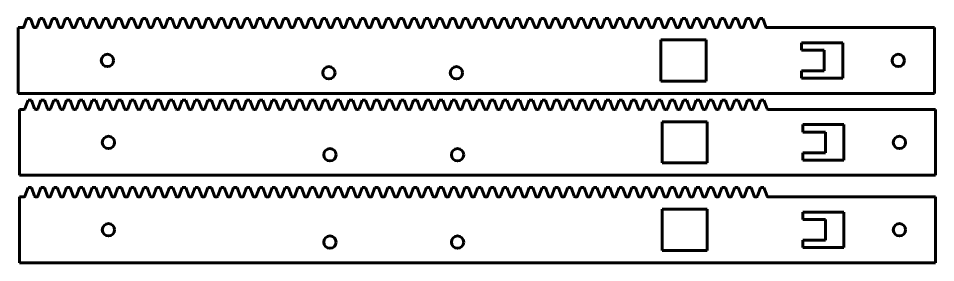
# Model space of a CAD drawing. Header units: millimetres. Extents: x 139 to 362, y 369 to 492.
# Drawn here: x 139 to 362, y 432.8 to 492.2 of the extents above; entities that cross this region are included whole.
import ezdxf

# ---------------------------------------------------------------- set-up
doc = ezdxf.new("R2010")
doc.units = ezdxf.units.MM
doc.layers.add('Default', color=7, linetype='Continuous')
doc.layers.add('RACK', color=7, linetype='Continuous')

# ---------------------------------------------------------------- blocks, each defined once
blk = doc.blocks.new('SE1')
at = {"layer": 'RACK', "color": 7, "linetype": 'Continuous', "lineweight": 60}
for p, q in [((141.4, 451.03), (140.65, 448.95)), ((142.25, 451.03), (141.4, 451.03)), ((143.01, 448.95), (142.25, 451.03)), ((144.53, 451.03), (143.77, 448.95)), ((145.37, 451.03), (144.53, 451.03)), ((146.13, 448.95), (145.37, 451.03)), ((147.65, 451.03), (146.89, 448.95)), ((148.49, 451.03), (147.65, 451.03)), ((149.25, 448.95), (148.49, 451.03)), ((150.77, 451.03), (150.01, 448.95)), ((151.62, 451.03), (150.77, 451.03)), ((152.37, 448.95), (151.62, 451.03)), ((153.9, 451.03), (153.14, 448.95)), ((154.74, 451.03), (153.9, 451.03)), ((155.5, 448.95), (154.74, 451.03)), ((157.02, 451.03), (156.26, 448.95)), ((157.86, 451.03), (157.02, 451.03)), ((158.62, 448.95), (157.86, 451.03)), ((160.14, 451.03), (159.38, 448.95)), ((160.98, 451.03), (160.14, 451.03)), ((161.74, 448.95), (160.98, 451.03)), ((163.26, 451.03), (162.51, 448.95)), ((164.11, 451.03), (163.26, 451.03)), ((164.87, 448.95), (164.11, 451.03)), ((166.39, 451.03), (165.63, 448.95)), ((167.23, 451.03), (166.39, 451.03)), ((167.99, 448.95), (167.23, 451.03)), ((169.51, 451.03), (168.75, 448.95)), ((170.35, 451.03), (169.51, 451.03)), ((171.11, 448.95), (170.35, 451.03)), ((172.63, 451.03), (171.87, 448.95)), ((173.48, 451.03), (172.63, 451.03)), ((174.23, 448.95), (173.48, 451.03)), ((175.76, 451.03), (175, 448.95)), ((176.6, 451.03), (175.76, 451.03)), ((177.36, 448.95), (176.6, 451.03)), ((178.88, 451.03), (178.12, 448.95)), ((179.72, 451.03), (178.88, 451.03)), ((180.48, 448.95), (179.72, 451.03)), ((182, 451.03), (181.24, 448.95)), ((182.84, 451.03), (182, 451.03)), ((183.6, 448.95), (182.84, 451.03)), ((185.12, 451.03), (184.36, 448.95)), ((185.97, 451.03), (185.12, 451.03)), ((186.73, 448.95), (185.97, 451.03)), ((188.25, 451.03), (187.49, 448.95)), ((189.09, 451.03), (188.25, 451.03)), ((189.85, 448.95), (189.09, 451.03)), ((191.37, 451.03), (190.61, 448.95)), ((192.21, 451.03), (191.37, 451.03)), ((192.97, 448.95), (192.21, 451.03)), ((194.49, 451.03), (193.73, 448.95)), ((195.34, 451.03), (194.49, 451.03)), ((196.09, 448.95), (195.34, 451.03)), ((197.62, 451.03), (196.86, 448.95)), ((198.46, 451.03), (197.62, 451.03)), ((199.22, 448.95), (198.46, 451.03)), ((200.74, 451.03), (199.98, 448.95)), ((201.58, 451.03), (200.74, 451.03)), ((202.34, 448.95), (201.58, 451.03)), ((203.86, 451.03), (203.1, 448.95)), ((204.7, 451.03), (203.86, 451.03)), ((205.46, 448.95), (204.7, 451.03)), ((206.98, 451.03), (206.22, 448.95)), ((207.83, 451.03), (206.98, 451.03)), ((208.59, 448.95), (207.83, 451.03)), ((210.11, 451.03), (209.35, 448.95)), ((210.95, 451.03), (210.11, 451.03)), ((211.71, 448.95), (210.95, 451.03)), ((213.23, 451.03), (212.47, 448.95)), ((214.07, 451.03), (213.23, 451.03)), ((214.83, 448.95), (214.07, 451.03)), ((216.35, 451.03), (215.59, 448.95)), ((217.19, 451.03), (216.35, 451.03)), ((217.95, 448.95), (217.19, 451.03)), ((219.47, 451.03), (218.72, 448.95)), ((220.32, 451.03), (219.47, 451.03)), ((221.08, 448.95), (220.32, 451.03)), ((222.6, 451.03), (221.84, 448.95)), ((223.44, 451.03), (222.6, 451.03)), ((224.2, 448.95), (223.44, 451.03)), ((225.72, 451.03), (224.96, 448.95)), ((226.56, 451.03), (225.72, 451.03)), ((227.32, 448.95), (226.56, 451.03)), ((228.84, 451.03), (228.08, 448.95)), ((229.69, 451.03), (228.84, 451.03)), ((230.45, 448.95), (229.69, 451.03)), ((231.97, 451.03), (231.21, 448.95)), ((232.81, 451.03), (231.97, 451.03)), ((233.57, 448.95), (232.81, 451.03)), ((235.09, 451.03), (234.33, 448.95)), ((235.93, 451.03), (235.09, 451.03)), ((236.69, 448.95), (235.93, 451.03)), ((238.21, 451.03), (237.45, 448.95)), ((239.05, 451.03), (238.21, 451.03)), ((239.81, 448.95), (239.05, 451.03)), ((241.33, 451.03), (240.58, 448.95)), ((242.18, 451.03), (241.33, 451.03)), ((242.94, 448.95), (242.18, 451.03)), ((244.46, 451.03), (243.7, 448.95)), ((245.3, 451.03), (244.46, 451.03)), ((246.06, 448.95), (245.3, 451.03)), ((247.58, 451.03), (246.82, 448.95)), ((248.42, 451.03), (247.58, 451.03)), ((249.18, 448.95), (248.42, 451.03)), ((250.7, 451.03), (249.94, 448.95)), ((251.55, 451.03), (250.7, 451.03)), ((252.3, 448.95), (251.55, 451.03)), ((253.83, 451.03), (253.07, 448.95)), ((254.67, 451.03), (253.83, 451.03)), ((255.43, 448.95), (254.67, 451.03)), ((256.95, 451.03), (256.19, 448.95)), ((257.79, 451.03), (256.95, 451.03)), ((258.55, 448.95), (257.79, 451.03)), ((260.07, 451.03), (259.31, 448.95)), ((260.91, 451.03), (260.07, 451.03)), ((261.67, 448.95), (260.91, 451.03)), ((263.19, 451.03), (262.43, 448.95)), ((264.04, 451.03), (263.19, 451.03)), ((264.8, 448.95), (264.04, 451.03)), ((266.32, 451.03), (265.56, 448.95)), ((267.16, 451.03), (266.32, 451.03)), ((267.92, 448.95), (267.16, 451.03)), ((269.44, 451.03), (268.68, 448.95)), ((270.28, 451.03), (269.44, 451.03)), ((271.04, 448.95), (270.28, 451.03)), ((272.56, 451.03), (271.8, 448.95)), ((273.41, 451.03), (272.56, 451.03)), ((274.16, 448.95), (273.41, 451.03)), ((275.69, 451.03), (274.93, 448.95)), ((276.53, 451.03), (275.69, 451.03)), ((277.29, 448.95), (276.53, 451.03)), ((278.81, 451.03), (278.05, 448.95)), ((279.65, 451.03), (278.81, 451.03)), ((280.41, 448.95), (279.65, 451.03)), ((281.93, 451.03), (281.17, 448.95)), ((282.77, 451.03), (281.93, 451.03)), ((283.53, 448.95), (282.77, 451.03)), ((285.05, 451.03), (284.29, 448.95)), ((285.9, 451.03), (285.05, 451.03)), ((286.66, 448.95), (285.9, 451.03)), ((288.18, 451.03), (287.42, 448.95)), ((289.02, 451.03), (288.18, 451.03)), ((289.78, 448.95), (289.02, 451.03)), ((291.3, 451.03), (290.54, 448.95)), ((292.14, 451.03), (291.3, 451.03)), ((292.9, 448.95), (292.14, 451.03)), ((294.42, 451.03), (293.66, 448.95)), ((295.26, 451.03), (294.42, 451.03)), ((296.02, 448.95), (295.26, 451.03)), ((297.54, 451.03), (296.79, 448.95)), ((298.39, 451.03), (297.54, 451.03)), ((299.15, 448.95), (298.39, 451.03)), ((300.67, 451.03), (299.91, 448.95)), ((301.51, 451.03), (300.67, 451.03)), ((302.27, 448.95), (301.51, 451.03)), ((303.79, 451.03), (303.03, 448.95)), ((304.63, 451.03), (303.79, 451.03)), ((305.39, 448.95), (304.63, 451.03)), ((306.91, 451.03), (306.15, 448.95)), ((307.76, 451.03), (306.91, 451.03)), ((308.52, 448.95), (307.76, 451.03)), ((310.04, 451.03), (309.28, 448.95)), ((310.88, 451.03), (310.04, 451.03)), ((311.64, 448.95), (310.88, 451.03)), ((313.16, 451.03), (312.4, 448.95)), ((314, 451.03), (313.16, 451.03)), ((314.76, 448.95), (314, 451.03)), ((316.28, 451.03), (315.52, 448.95)), ((317.12, 451.03), (316.28, 451.03)), ((317.88, 448.95), (317.12, 451.03)), ((319.4, 451.03), (318.65, 448.95)), ((320.25, 451.03), (319.4, 451.03)), ((321.01, 448.95), (320.25, 451.03)), ((140.41, 448.78), (139.31, 448.78)), ((139.31, 448.78), (139.31, 432.78)), ((143.53, 448.78), (143.24, 448.78)), ((146.66, 448.78), (146.36, 448.78)), ((149.78, 448.78), (149.49, 448.78)), ((152.9, 448.78), (152.61, 448.78)), ((156.02, 448.78), (155.73, 448.78)), ((159.15, 448.78), (158.86, 448.78)), ((162.27, 448.78), (161.98, 448.78)), ((165.39, 448.78), (165.1, 448.78)), ((168.52, 448.78), (168.22, 448.78)), ((171.64, 448.78), (171.35, 448.78)), ((174.76, 448.78), (174.47, 448.78)), ((177.88, 448.78), (177.59, 448.78)), ((181.01, 448.78), (180.72, 448.78)), ((184.13, 448.78), (183.84, 448.78)), ((187.25, 448.78), (186.96, 448.78)), ((190.38, 448.78), (190.08, 448.78)), ((193.5, 448.78), (193.21, 448.78)), ((196.62, 448.78), (196.33, 448.78)), ((199.74, 448.78), (199.45, 448.78)), ((202.87, 448.78), (202.57, 448.78)), ((205.99, 448.78), (205.7, 448.78)), ((209.11, 448.78), (208.82, 448.78)), ((212.24, 448.78), (211.94, 448.78)), ((215.36, 448.78), (215.07, 448.78)), ((218.48, 448.78), (218.19, 448.78)), ((221.6, 448.78), (221.31, 448.78)), ((224.73, 448.78), (224.43, 448.78)), ((227.85, 448.78), (227.56, 448.78)), ((230.97, 448.78), (230.68, 448.78)), ((234.09, 448.78), (233.8, 448.78)), ((237.22, 448.78), (236.93, 448.78)), ((240.34, 448.78), (240.05, 448.78)), ((243.46, 448.78), (243.17, 448.78)), ((246.59, 448.78), (246.29, 448.78)), ((249.71, 448.78), (249.42, 448.78)), ((252.83, 448.78), (252.54, 448.78)), ((255.95, 448.78), (255.66, 448.78)), ((259.08, 448.78), (258.79, 448.78)), ((262.2, 448.78), (261.91, 448.78)), ((265.32, 448.78), (265.03, 448.78)), ((268.45, 448.78), (268.15, 448.78)), ((271.57, 448.78), (271.28, 448.78)), ((274.69, 448.78), (274.4, 448.78)), ((277.81, 448.78), (277.52, 448.78)), ((280.94, 448.78), (280.64, 448.78)), ((284.06, 448.78), (283.77, 448.78)), ((287.18, 448.78), (286.89, 448.78)), ((290.31, 448.78), (290.01, 448.78)), ((293.43, 448.78), (293.14, 448.78)), ((296.55, 448.78), (296.26, 448.78)), ((299.67, 448.78), (299.38, 448.78)), ((302.8, 448.78), (302.5, 448.78)), ((305.92, 448.78), (305.63, 448.78)), ((309.04, 448.78), (308.75, 448.78)), ((312.16, 448.78), (311.87, 448.78)), ((315.29, 448.78), (315, 448.78)), ((318.41, 448.78), (318.12, 448.78)), ((361.98, 448.78), (321.24, 448.78)), ((361.98, 432.78), (361.98, 448.78)), ((306.48, 445.78), (295.48, 445.78)), ((295.48, 445.78), (295.48, 435.78)), ((306.48, 435.78), (306.48, 445.78)), ((329.68, 443.28), (329.68, 445.1)), ((329.68, 445.1), (339.68, 445.1)), ((339.68, 445.1), (339.68, 436.46)), ((335.18, 443.28), (329.68, 443.28)), ((335.18, 438.28), (335.18, 443.28)), ((329.68, 436.46), (329.68, 438.28)), ((329.68, 438.28), (335.18, 438.28)), ((295.48, 435.78), (306.48, 435.78)), ((339.68, 436.46), (329.68, 436.46)), ((139.31, 432.78), (361.98, 432.78))]:
    blk.add_line(p, q, dxfattribs=at)
for centre in [(160.94, 440.78), (353.16, 440.78), (214.78, 437.78), (245.78, 437.78)]:
    blk.add_circle(centre, 1.5, dxfattribs=at)
for centre, start, end in [((140.41, 449.03), 270, 340), ((143.24, 449.03), 200, 270), ((143.53, 449.03), 270, 340), ((146.36, 449.03), 200, 270), ((146.66, 449.03), 270, 340), ((149.49, 449.03), 200, 270), ((149.78, 449.03), 270, 340), ((152.61, 449.03), 200, 270), ((152.9, 449.03), 270, 340), ((155.73, 449.03), 200, 270), ((156.02, 449.03), 270, 340), ((158.86, 449.03), 200, 270), ((159.15, 449.03), 270, 340), ((161.98, 449.03), 200, 270), ((162.27, 449.03), 270, 340), ((165.1, 449.03), 200, 270), ((165.39, 449.03), 270, 340), ((168.22, 449.03), 200, 270), ((168.52, 449.03), 270, 340), ((171.35, 449.03), 200, 270), ((171.64, 449.03), 270, 340), ((174.47, 449.03), 200, 270), ((174.76, 449.03), 270, 340), ((177.59, 449.03), 200, 270), ((177.88, 449.03), 270, 340), ((180.72, 449.03), 200, 270), ((181.01, 449.03), 270, 340), ((183.84, 449.03), 200, 270), ((184.13, 449.03), 270, 340), ((186.96, 449.03), 200, 270), ((187.25, 449.03), 270, 340), ((190.08, 449.03), 200, 270), ((190.38, 449.03), 270, 340), ((193.21, 449.03), 200, 270), ((193.5, 449.03), 270, 340), ((196.33, 449.03), 200, 270), ((196.62, 449.03), 270, 340), ((199.45, 449.03), 200, 270), ((199.74, 449.03), 270, 340), ((202.57, 449.03), 200, 270), ((202.87, 449.03), 270, 340), ((205.7, 449.03), 200, 270), ((205.99, 449.03), 270, 340), ((208.82, 449.03), 200, 270), ((209.11, 449.03), 270, 340), ((211.94, 449.03), 200, 270), ((212.24, 449.03), 270, 340), ((215.07, 449.03), 200, 270), ((215.36, 449.03), 270, 340), ((218.19, 449.03), 200, 270), ((218.48, 449.03), 270, 340), ((221.31, 449.03), 200, 270), ((221.6, 449.03), 270, 340), ((224.43, 449.03), 200, 270), ((224.73, 449.03), 270, 340), ((227.56, 449.03), 200, 270), ((227.85, 449.03), 270, 340), ((230.68, 449.03), 200, 270), ((230.97, 449.03), 270, 340), ((233.8, 449.03), 200, 270), ((234.09, 449.03), 270, 340), ((236.93, 449.03), 200, 270), ((237.22, 449.03), 270, 340), ((240.05, 449.03), 200, 270), ((240.34, 449.03), 270, 340), ((243.17, 449.03), 200, 270), ((243.46, 449.03), 270, 340), ((246.29, 449.03), 200, 270), ((246.59, 449.03), 270, 340), ((249.42, 449.03), 200, 270), ((249.71, 449.03), 270, 340), ((252.54, 449.03), 200, 270), ((252.83, 449.03), 270, 340), ((255.66, 449.03), 200, 270), ((255.95, 449.03), 270, 340), ((258.79, 449.03), 200, 270), ((259.08, 449.03), 270, 340), ((261.91, 449.03), 200, 270), ((262.2, 449.03), 270, 340), ((265.03, 449.03), 200, 270), ((265.32, 449.03), 270, 340), ((268.15, 449.03), 200, 270), ((268.45, 449.03), 270, 340), ((271.28, 449.03), 200, 270), ((271.57, 449.03), 270, 340), ((274.4, 449.03), 200, 270), ((274.69, 449.03), 270, 340), ((277.52, 449.03), 200, 270), ((277.81, 449.03), 270, 340), ((280.64, 449.03), 200, 270), ((280.94, 449.03), 270, 340), ((283.77, 449.03), 200, 270), ((284.06, 449.03), 270, 340), ((286.89, 449.03), 200, 270), ((287.18, 449.03), 270, 340), ((290.01, 449.03), 200, 270), ((290.31, 449.03), 270, 340), ((293.14, 449.03), 200, 270), ((293.43, 449.03), 270, 340), ((296.26, 449.03), 200, 270), ((296.55, 449.03), 270, 340), ((299.38, 449.03), 200, 270), ((299.67, 449.03), 270, 340), ((302.5, 449.03), 200, 270), ((302.8, 449.03), 270, 340), ((305.63, 449.03), 200, 270), ((305.92, 449.03), 270, 340), ((308.75, 449.03), 200, 270), ((309.04, 449.03), 270, 340), ((311.87, 449.03), 200, 270), ((312.16, 449.03), 270, 340), ((315, 449.03), 200, 270), ((315.29, 449.03), 270, 340), ((318.12, 449.03), 200, 270), ((318.41, 449.03), 270, 340), ((321.24, 449.03), 200, 270)]:
    blk.add_arc(centre, 0.25, start, end, dxfattribs=at)
blk = doc.blocks.new('SE3')
at = {"layer": 'RACK', "color": 7, "linetype": 'Continuous', "lineweight": 60}
for p, q in [((141.4, 472.28), (140.65, 470.2)), ((142.25, 472.28), (141.4, 472.28)), ((143.01, 470.2), (142.25, 472.28)), ((144.53, 472.28), (143.77, 470.2)), ((145.37, 472.28), (144.53, 472.28)), ((146.13, 470.2), (145.37, 472.28)), ((147.65, 472.28), (146.89, 470.2)), ((148.49, 472.28), (147.65, 472.28)), ((149.25, 470.2), (148.49, 472.28)), ((150.77, 472.28), (150.01, 470.2)), ((151.62, 472.28), (150.77, 472.28)), ((152.37, 470.2), (151.62, 472.28)), ((153.9, 472.28), (153.14, 470.2)), ((154.74, 472.28), (153.9, 472.28)), ((155.5, 470.2), (154.74, 472.28)), ((157.02, 472.28), (156.26, 470.2)), ((157.86, 472.28), (157.02, 472.28)), ((158.62, 470.2), (157.86, 472.28)), ((160.14, 472.28), (159.38, 470.2)), ((160.98, 472.28), (160.14, 472.28)), ((161.74, 470.2), (160.98, 472.28)), ((163.26, 472.28), (162.51, 470.2)), ((164.11, 472.28), (163.26, 472.28)), ((164.87, 470.2), (164.11, 472.28)), ((166.39, 472.28), (165.63, 470.2)), ((167.23, 472.28), (166.39, 472.28)), ((167.99, 470.2), (167.23, 472.28)), ((169.51, 472.28), (168.75, 470.2)), ((170.35, 472.28), (169.51, 472.28)), ((171.11, 470.2), (170.35, 472.28)), ((172.63, 472.28), (171.87, 470.2)), ((173.48, 472.28), (172.63, 472.28)), ((174.23, 470.2), (173.48, 472.28)), ((175.76, 472.28), (175, 470.2)), ((176.6, 472.28), (175.76, 472.28)), ((177.36, 470.2), (176.6, 472.28)), ((178.88, 472.28), (178.12, 470.2)), ((179.72, 472.28), (178.88, 472.28)), ((180.48, 470.2), (179.72, 472.28)), ((182, 472.28), (181.24, 470.2)), ((182.84, 472.28), (182, 472.28)), ((183.6, 470.2), (182.84, 472.28)), ((185.12, 472.28), (184.36, 470.2)), ((185.97, 472.28), (185.12, 472.28)), ((186.73, 470.2), (185.97, 472.28)), ((188.25, 472.28), (187.49, 470.2)), ((189.09, 472.28), (188.25, 472.28)), ((189.85, 470.2), (189.09, 472.28)), ((191.37, 472.28), (190.61, 470.2)), ((192.21, 472.28), (191.37, 472.28)), ((192.97, 470.2), (192.21, 472.28)), ((194.49, 472.28), (193.73, 470.2)), ((195.34, 472.28), (194.49, 472.28)), ((196.09, 470.2), (195.34, 472.28)), ((197.62, 472.28), (196.86, 470.2)), ((198.46, 472.28), (197.62, 472.28)), ((199.22, 470.2), (198.46, 472.28)), ((200.74, 472.28), (199.98, 470.2)), ((201.58, 472.28), (200.74, 472.28)), ((202.34, 470.2), (201.58, 472.28)), ((203.86, 472.28), (203.1, 470.2)), ((204.7, 472.28), (203.86, 472.28)), ((205.46, 470.2), (204.7, 472.28)), ((206.98, 472.28), (206.22, 470.2)), ((207.83, 472.28), (206.98, 472.28)), ((208.59, 470.2), (207.83, 472.28)), ((210.11, 472.28), (209.35, 470.2)), ((210.95, 472.28), (210.11, 472.28)), ((211.71, 470.2), (210.95, 472.28)), ((213.23, 472.28), (212.47, 470.2)), ((214.07, 472.28), (213.23, 472.28)), ((214.83, 470.2), (214.07, 472.28)), ((216.35, 472.28), (215.59, 470.2)), ((217.19, 472.28), (216.35, 472.28)), ((217.95, 470.2), (217.19, 472.28)), ((219.47, 472.28), (218.72, 470.2)), ((220.32, 472.28), (219.47, 472.28)), ((221.08, 470.2), (220.32, 472.28)), ((222.6, 472.28), (221.84, 470.2)), ((223.44, 472.28), (222.6, 472.28)), ((224.2, 470.2), (223.44, 472.28)), ((225.72, 472.28), (224.96, 470.2)), ((226.56, 472.28), (225.72, 472.28)), ((227.32, 470.2), (226.56, 472.28)), ((228.84, 472.28), (228.08, 470.2)), ((229.69, 472.28), (228.84, 472.28)), ((230.45, 470.2), (229.69, 472.28)), ((231.97, 472.28), (231.21, 470.2)), ((232.81, 472.28), (231.97, 472.28)), ((233.57, 470.2), (232.81, 472.28)), ((235.09, 472.28), (234.33, 470.2)), ((235.93, 472.28), (235.09, 472.28)), ((236.69, 470.2), (235.93, 472.28)), ((238.21, 472.28), (237.45, 470.2)), ((239.05, 472.28), (238.21, 472.28)), ((239.81, 470.2), (239.05, 472.28)), ((241.33, 472.28), (240.58, 470.2)), ((242.18, 472.28), (241.33, 472.28)), ((242.94, 470.2), (242.18, 472.28)), ((244.46, 472.28), (243.7, 470.2)), ((245.3, 472.28), (244.46, 472.28)), ((246.06, 470.2), (245.3, 472.28)), ((247.58, 472.28), (246.82, 470.2)), ((248.42, 472.28), (247.58, 472.28)), ((249.18, 470.2), (248.42, 472.28)), ((250.7, 472.28), (249.94, 470.2)), ((251.55, 472.28), (250.7, 472.28)), ((252.3, 470.2), (251.55, 472.28)), ((253.83, 472.28), (253.07, 470.2)), ((254.67, 472.28), (253.83, 472.28)), ((255.43, 470.2), (254.67, 472.28)), ((256.95, 472.28), (256.19, 470.2)), ((257.79, 472.28), (256.95, 472.28)), ((258.55, 470.2), (257.79, 472.28)), ((260.07, 472.28), (259.31, 470.2)), ((260.91, 472.28), (260.07, 472.28)), ((261.67, 470.2), (260.91, 472.28)), ((263.19, 472.28), (262.43, 470.2)), ((264.04, 472.28), (263.19, 472.28)), ((264.8, 470.2), (264.04, 472.28)), ((266.32, 472.28), (265.56, 470.2)), ((267.16, 472.28), (266.32, 472.28)), ((267.92, 470.2), (267.16, 472.28)), ((269.44, 472.28), (268.68, 470.2)), ((270.28, 472.28), (269.44, 472.28)), ((271.04, 470.2), (270.28, 472.28)), ((272.56, 472.28), (271.8, 470.2)), ((273.41, 472.28), (272.56, 472.28)), ((274.16, 470.2), (273.41, 472.28)), ((275.69, 472.28), (274.93, 470.2)), ((276.53, 472.28), (275.69, 472.28)), ((277.29, 470.2), (276.53, 472.28)), ((278.81, 472.28), (278.05, 470.2)), ((279.65, 472.28), (278.81, 472.28)), ((280.41, 470.2), (279.65, 472.28)), ((281.93, 472.28), (281.17, 470.2)), ((282.77, 472.28), (281.93, 472.28)), ((283.53, 470.2), (282.77, 472.28)), ((285.05, 472.28), (284.29, 470.2)), ((285.9, 472.28), (285.05, 472.28)), ((286.66, 470.2), (285.9, 472.28)), ((288.18, 472.28), (287.42, 470.2)), ((289.02, 472.28), (288.18, 472.28)), ((289.78, 470.2), (289.02, 472.28)), ((291.3, 472.28), (290.54, 470.2)), ((292.14, 472.28), (291.3, 472.28)), ((292.9, 470.2), (292.14, 472.28)), ((294.42, 472.28), (293.66, 470.2)), ((295.26, 472.28), (294.42, 472.28)), ((296.02, 470.2), (295.26, 472.28)), ((297.54, 472.28), (296.79, 470.2)), ((298.39, 472.28), (297.54, 472.28)), ((299.15, 470.2), (298.39, 472.28)), ((300.67, 472.28), (299.91, 470.2)), ((301.51, 472.28), (300.67, 472.28)), ((302.27, 470.2), (301.51, 472.28)), ((303.79, 472.28), (303.03, 470.2)), ((304.63, 472.28), (303.79, 472.28)), ((305.39, 470.2), (304.63, 472.28)), ((306.91, 472.28), (306.15, 470.2)), ((307.76, 472.28), (306.91, 472.28)), ((308.52, 470.2), (307.76, 472.28)), ((310.04, 472.28), (309.28, 470.2)), ((310.88, 472.28), (310.04, 472.28)), ((311.64, 470.2), (310.88, 472.28)), ((313.16, 472.28), (312.4, 470.2)), ((314, 472.28), (313.16, 472.28)), ((314.76, 470.2), (314, 472.28)), ((316.28, 472.28), (315.52, 470.2)), ((317.12, 472.28), (316.28, 472.28)), ((317.88, 470.2), (317.12, 472.28)), ((319.4, 472.28), (318.65, 470.2)), ((320.25, 472.28), (319.4, 472.28)), ((321.01, 470.2), (320.25, 472.28)), ((140.41, 470.03), (139.31, 470.03)), ((139.31, 470.03), (139.31, 454.03)), ((143.53, 470.03), (143.24, 470.03)), ((146.66, 470.03), (146.36, 470.03)), ((149.78, 470.03), (149.49, 470.03)), ((152.9, 470.03), (152.61, 470.03)), ((156.02, 470.03), (155.73, 470.03)), ((159.15, 470.03), (158.86, 470.03)), ((162.27, 470.03), (161.98, 470.03)), ((165.39, 470.03), (165.1, 470.03)), ((168.52, 470.03), (168.22, 470.03)), ((171.64, 470.03), (171.35, 470.03)), ((174.76, 470.03), (174.47, 470.03)), ((177.88, 470.03), (177.59, 470.03)), ((181.01, 470.03), (180.72, 470.03)), ((184.13, 470.03), (183.84, 470.03)), ((187.25, 470.03), (186.96, 470.03)), ((190.38, 470.03), (190.08, 470.03)), ((193.5, 470.03), (193.21, 470.03)), ((196.62, 470.03), (196.33, 470.03)), ((199.74, 470.03), (199.45, 470.03)), ((202.87, 470.03), (202.57, 470.03)), ((205.99, 470.03), (205.7, 470.03)), ((209.11, 470.03), (208.82, 470.03)), ((212.24, 470.03), (211.94, 470.03)), ((215.36, 470.03), (215.07, 470.03)), ((218.48, 470.03), (218.19, 470.03)), ((221.6, 470.03), (221.31, 470.03)), ((224.73, 470.03), (224.43, 470.03)), ((227.85, 470.03), (227.56, 470.03)), ((230.97, 470.03), (230.68, 470.03)), ((234.09, 470.03), (233.8, 470.03)), ((237.22, 470.03), (236.93, 470.03)), ((240.34, 470.03), (240.05, 470.03)), ((243.46, 470.03), (243.17, 470.03)), ((246.59, 470.03), (246.29, 470.03)), ((249.71, 470.03), (249.42, 470.03)), ((252.83, 470.03), (252.54, 470.03)), ((255.95, 470.03), (255.66, 470.03)), ((259.08, 470.03), (258.79, 470.03)), ((262.2, 470.03), (261.91, 470.03)), ((265.32, 470.03), (265.03, 470.03)), ((268.45, 470.03), (268.15, 470.03)), ((271.57, 470.03), (271.28, 470.03)), ((274.69, 470.03), (274.4, 470.03)), ((277.81, 470.03), (277.52, 470.03)), ((280.94, 470.03), (280.64, 470.03)), ((284.06, 470.03), (283.77, 470.03)), ((287.18, 470.03), (286.89, 470.03)), ((290.31, 470.03), (290.01, 470.03)), ((293.43, 470.03), (293.14, 470.03)), ((296.55, 470.03), (296.26, 470.03)), ((299.67, 470.03), (299.38, 470.03)), ((302.8, 470.03), (302.5, 470.03)), ((305.92, 470.03), (305.63, 470.03)), ((309.04, 470.03), (308.75, 470.03)), ((312.16, 470.03), (311.87, 470.03)), ((315.29, 470.03), (315, 470.03)), ((318.41, 470.03), (318.12, 470.03)), ((361.98, 470.03), (321.24, 470.03)), ((361.98, 454.03), (361.98, 470.03)), ((306.48, 467.03), (295.48, 467.03)), ((295.48, 467.03), (295.48, 457.03)), ((306.48, 457.03), (306.48, 467.03)), ((329.68, 464.53), (329.68, 466.35)), ((329.68, 466.35), (339.68, 466.35)), ((339.68, 466.35), (339.68, 457.71)), ((335.18, 464.53), (329.68, 464.53)), ((335.18, 459.53), (335.18, 464.53)), ((329.68, 457.71), (329.68, 459.53)), ((329.68, 459.53), (335.18, 459.53)), ((295.48, 457.03), (306.48, 457.03)), ((339.68, 457.71), (329.68, 457.71)), ((139.31, 454.03), (361.98, 454.03))]:
    blk.add_line(p, q, dxfattribs=at)
for centre in [(160.94, 462.03), (353.16, 462.03), (214.78, 459.03), (245.78, 459.03)]:
    blk.add_circle(centre, 1.5, dxfattribs=at)
for centre, start, end in [((140.41, 470.28), 270, 340), ((143.24, 470.28), 200, 270), ((143.53, 470.28), 270, 340), ((146.36, 470.28), 200, 270), ((146.66, 470.28), 270, 340), ((149.49, 470.28), 200, 270), ((149.78, 470.28), 270, 340), ((152.61, 470.28), 200, 270), ((152.9, 470.28), 270, 340), ((155.73, 470.28), 200, 270), ((156.02, 470.28), 270, 340), ((158.86, 470.28), 200, 270), ((159.15, 470.28), 270, 340), ((161.98, 470.28), 200, 270), ((162.27, 470.28), 270, 340), ((165.1, 470.28), 200, 270), ((165.39, 470.28), 270, 340), ((168.22, 470.28), 200, 270), ((168.52, 470.28), 270, 340), ((171.35, 470.28), 200, 270), ((171.64, 470.28), 270, 340), ((174.47, 470.28), 200, 270), ((174.76, 470.28), 270, 340), ((177.59, 470.28), 200, 270), ((177.88, 470.28), 270, 340), ((180.72, 470.28), 200, 270), ((181.01, 470.28), 270, 340), ((183.84, 470.28), 200, 270), ((184.13, 470.28), 270, 340), ((186.96, 470.28), 200, 270), ((187.25, 470.28), 270, 340), ((190.08, 470.28), 200, 270), ((190.38, 470.28), 270, 340), ((193.21, 470.28), 200, 270), ((193.5, 470.28), 270, 340), ((196.33, 470.28), 200, 270), ((196.62, 470.28), 270, 340), ((199.45, 470.28), 200, 270), ((199.74, 470.28), 270, 340), ((202.57, 470.28), 200, 270), ((202.87, 470.28), 270, 340), ((205.7, 470.28), 200, 270), ((205.99, 470.28), 270, 340), ((208.82, 470.28), 200, 270), ((209.11, 470.28), 270, 340), ((211.94, 470.28), 200, 270), ((212.24, 470.28), 270, 340), ((215.07, 470.28), 200, 270), ((215.36, 470.28), 270, 340), ((218.19, 470.28), 200, 270), ((218.48, 470.28), 270, 340), ((221.31, 470.28), 200, 270), ((221.6, 470.28), 270, 340), ((224.43, 470.28), 200, 270), ((224.73, 470.28), 270, 340), ((227.56, 470.28), 200, 270), ((227.85, 470.28), 270, 340), ((230.68, 470.28), 200, 270), ((230.97, 470.28), 270, 340), ((233.8, 470.28), 200, 270), ((234.09, 470.28), 270, 340), ((236.93, 470.28), 200, 270), ((237.22, 470.28), 270, 340), ((240.05, 470.28), 200, 270), ((240.34, 470.28), 270, 340), ((243.17, 470.28), 200, 270), ((243.46, 470.28), 270, 340), ((246.29, 470.28), 200, 270), ((246.59, 470.28), 270, 340), ((249.42, 470.28), 200, 270), ((249.71, 470.28), 270, 340), ((252.54, 470.28), 200, 270), ((252.83, 470.28), 270, 340), ((255.66, 470.28), 200, 270), ((255.95, 470.28), 270, 340), ((258.79, 470.28), 200, 270), ((259.08, 470.28), 270, 340), ((261.91, 470.28), 200, 270), ((262.2, 470.28), 270, 340), ((265.03, 470.28), 200, 270), ((265.32, 470.28), 270, 340), ((268.15, 470.28), 200, 270), ((268.45, 470.28), 270, 340), ((271.28, 470.28), 200, 270), ((271.57, 470.28), 270, 340), ((274.4, 470.28), 200, 270), ((274.69, 470.28), 270, 340), ((277.52, 470.28), 200, 270), ((277.81, 470.28), 270, 340), ((280.64, 470.28), 200, 270), ((280.94, 470.28), 270, 340), ((283.77, 470.28), 200, 270), ((284.06, 470.28), 270, 340), ((286.89, 470.28), 200, 270), ((287.18, 470.28), 270, 340), ((290.01, 470.28), 200, 270), ((290.31, 470.28), 270, 340), ((293.14, 470.28), 200, 270), ((293.43, 470.28), 270, 340), ((296.26, 470.28), 200, 270), ((296.55, 470.28), 270, 340), ((299.38, 470.28), 200, 270), ((299.67, 470.28), 270, 340), ((302.5, 470.28), 200, 270), ((302.8, 470.28), 270, 340), ((305.63, 470.28), 200, 270), ((305.92, 470.28), 270, 340), ((308.75, 470.28), 200, 270), ((309.04, 470.28), 270, 340), ((311.87, 470.28), 200, 270), ((312.16, 470.28), 270, 340), ((315, 470.28), 200, 270), ((315.29, 470.28), 270, 340), ((318.12, 470.28), 200, 270), ((318.41, 470.28), 270, 340), ((321.24, 470.28), 200, 270)]:
    blk.add_arc(centre, 0.25, start, end, dxfattribs=at)
blk = doc.blocks.new('SE5')
at = {"layer": 'RACK', "color": 7, "linetype": 'Continuous', "lineweight": 60}
for p, q in [((141.14, 492.2), (140.38, 490.12)), ((141.98, 492.2), (141.14, 492.2)), ((142.74, 490.12), (141.98, 492.2)), ((144.26, 492.2), (143.5, 490.12)), ((145.1, 492.2), (144.26, 492.2)), ((145.86, 490.12), (145.1, 492.2)), ((147.38, 492.2), (146.62, 490.12)), ((148.23, 492.2), (147.38, 492.2)), ((148.99, 490.12), (148.23, 492.2)), ((150.51, 492.2), (149.75, 490.12)), ((151.35, 492.2), (150.51, 492.2)), ((152.11, 490.12), (151.35, 492.2)), ((153.63, 492.2), (152.87, 490.12)), ((154.47, 492.2), (153.63, 492.2)), ((155.23, 490.12), (154.47, 492.2)), ((156.75, 492.2), (155.99, 490.12)), ((157.59, 492.2), (156.75, 492.2)), ((158.35, 490.12), (157.59, 492.2)), ((159.87, 492.2), (159.12, 490.12)), ((160.72, 492.2), (159.87, 492.2)), ((161.48, 490.12), (160.72, 492.2)), ((163, 492.2), (162.24, 490.12)), ((163.84, 492.2), (163, 492.2)), ((164.6, 490.12), (163.84, 492.2)), ((166.12, 492.2), (165.36, 490.12)), ((166.96, 492.2), (166.12, 492.2)), ((167.72, 490.12), (166.96, 492.2)), ((169.24, 492.2), (168.48, 490.12)), ((170.09, 492.2), (169.24, 492.2)), ((170.85, 490.12), (170.09, 492.2)), ((172.37, 492.2), (171.61, 490.12)), ((173.21, 492.2), (172.37, 492.2)), ((173.97, 490.12), (173.21, 492.2)), ((175.49, 492.2), (174.73, 490.12)), ((176.33, 492.2), (175.49, 492.2)), ((177.09, 490.12), (176.33, 492.2)), ((178.61, 492.2), (177.85, 490.12)), ((179.45, 492.2), (178.61, 492.2)), ((180.21, 490.12), (179.45, 492.2)), ((181.73, 492.2), (180.98, 490.12)), ((182.58, 492.2), (181.73, 492.2)), ((183.34, 490.12), (182.58, 492.2)), ((184.86, 492.2), (184.1, 490.12)), ((185.7, 492.2), (184.86, 492.2)), ((186.46, 490.12), (185.7, 492.2)), ((187.98, 492.2), (187.22, 490.12)), ((188.82, 492.2), (187.98, 492.2)), ((189.58, 490.12), (188.82, 492.2)), ((191.1, 492.2), (190.34, 490.12)), ((191.95, 492.2), (191.1, 492.2)), ((192.7, 490.12), (191.95, 492.2)), ((194.23, 492.2), (193.47, 490.12)), ((195.07, 492.2), (194.23, 492.2)), ((195.83, 490.12), (195.07, 492.2)), ((197.35, 492.2), (196.59, 490.12)), ((198.19, 492.2), (197.35, 492.2)), ((198.95, 490.12), (198.19, 492.2)), ((200.47, 492.2), (199.71, 490.12)), ((201.31, 492.2), (200.47, 492.2)), ((202.07, 490.12), (201.31, 492.2)), ((203.59, 492.2), (202.84, 490.12)), ((204.44, 492.2), (203.59, 492.2)), ((205.2, 490.12), (204.44, 492.2)), ((206.72, 492.2), (205.96, 490.12)), ((207.56, 492.2), (206.72, 492.2)), ((208.32, 490.12), (207.56, 492.2)), ((209.84, 492.2), (209.08, 490.12)), ((210.68, 492.2), (209.84, 492.2)), ((211.44, 490.12), (210.68, 492.2)), ((212.96, 492.2), (212.2, 490.12)), ((213.81, 492.2), (212.96, 492.2)), ((214.56, 490.12), (213.81, 492.2)), ((216.09, 492.2), (215.33, 490.12)), ((216.93, 492.2), (216.09, 492.2)), ((217.69, 490.12), (216.93, 492.2)), ((219.21, 492.2), (218.45, 490.12)), ((220.05, 492.2), (219.21, 492.2)), ((220.81, 490.12), (220.05, 492.2)), ((222.33, 492.2), (221.57, 490.12)), ((223.17, 492.2), (222.33, 492.2)), ((223.93, 490.12), (223.17, 492.2)), ((225.45, 492.2), (224.69, 490.12)), ((226.3, 492.2), (225.45, 492.2)), ((227.06, 490.12), (226.3, 492.2)), ((228.58, 492.2), (227.82, 490.12)), ((229.42, 492.2), (228.58, 492.2)), ((230.18, 490.12), (229.42, 492.2)), ((231.7, 492.2), (230.94, 490.12)), ((232.54, 492.2), (231.7, 492.2)), ((233.3, 490.12), (232.54, 492.2)), ((234.82, 492.2), (234.06, 490.12)), ((235.67, 492.2), (234.82, 492.2)), ((236.42, 490.12), (235.67, 492.2)), ((237.95, 492.2), (237.19, 490.12)), ((238.79, 492.2), (237.95, 492.2)), ((239.55, 490.12), (238.79, 492.2)), ((241.07, 492.2), (240.31, 490.12)), ((241.91, 492.2), (241.07, 492.2)), ((242.67, 490.12), (241.91, 492.2)), ((244.19, 492.2), (243.43, 490.12)), ((245.03, 492.2), (244.19, 492.2)), ((245.79, 490.12), (245.03, 492.2)), ((247.31, 492.2), (246.55, 490.12)), ((248.16, 492.2), (247.31, 492.2)), ((248.92, 490.12), (248.16, 492.2)), ((250.44, 492.2), (249.68, 490.12)), ((251.28, 492.2), (250.44, 492.2)), ((252.04, 490.12), (251.28, 492.2)), ((253.56, 492.2), (252.8, 490.12)), ((254.4, 492.2), (253.56, 492.2)), ((255.16, 490.12), (254.4, 492.2)), ((256.68, 492.2), (255.92, 490.12)), ((257.52, 492.2), (256.68, 492.2)), ((258.28, 490.12), (257.52, 492.2)), ((259.8, 492.2), (259.05, 490.12)), ((260.65, 492.2), (259.8, 492.2)), ((261.41, 490.12), (260.65, 492.2)), ((262.93, 492.2), (262.17, 490.12)), ((263.77, 492.2), (262.93, 492.2)), ((264.53, 490.12), (263.77, 492.2)), ((266.05, 492.2), (265.29, 490.12)), ((266.89, 492.2), (266.05, 492.2)), ((267.65, 490.12), (266.89, 492.2)), ((269.17, 492.2), (268.41, 490.12)), ((270.02, 492.2), (269.17, 492.2)), ((270.78, 490.12), (270.02, 492.2)), ((272.3, 492.2), (271.54, 490.12)), ((273.14, 492.2), (272.3, 492.2)), ((273.9, 490.12), (273.14, 492.2)), ((275.42, 492.2), (274.66, 490.12)), ((276.26, 492.2), (275.42, 492.2)), ((277.02, 490.12), (276.26, 492.2)), ((278.54, 492.2), (277.78, 490.12)), ((279.38, 492.2), (278.54, 492.2)), ((280.14, 490.12), (279.38, 492.2)), ((281.66, 492.2), (280.91, 490.12)), ((282.51, 492.2), (281.66, 492.2)), ((283.27, 490.12), (282.51, 492.2)), ((284.79, 492.2), (284.03, 490.12)), ((285.63, 492.2), (284.79, 492.2)), ((286.39, 490.12), (285.63, 492.2)), ((287.91, 492.2), (287.15, 490.12)), ((288.75, 492.2), (287.91, 492.2)), ((289.51, 490.12), (288.75, 492.2)), ((291.03, 492.2), (290.27, 490.12)), ((291.88, 492.2), (291.03, 492.2)), ((292.63, 490.12), (291.88, 492.2)), ((294.16, 492.2), (293.4, 490.12)), ((295, 492.2), (294.16, 492.2)), ((295.76, 490.12), (295, 492.2)), ((297.28, 492.2), (296.52, 490.12)), ((298.12, 492.2), (297.28, 492.2)), ((298.88, 490.12), (298.12, 492.2)), ((300.4, 492.2), (299.64, 490.12)), ((301.24, 492.2), (300.4, 492.2)), ((302, 490.12), (301.24, 492.2)), ((303.52, 492.2), (302.76, 490.12)), ((304.37, 492.2), (303.52, 492.2)), ((305.13, 490.12), (304.37, 492.2)), ((306.65, 492.2), (305.89, 490.12)), ((307.49, 492.2), (306.65, 492.2)), ((308.25, 490.12), (307.49, 492.2)), ((309.77, 492.2), (309.01, 490.12)), ((310.61, 492.2), (309.77, 492.2)), ((311.37, 490.12), (310.61, 492.2)), ((312.89, 492.2), (312.13, 490.12)), ((313.74, 492.2), (312.89, 492.2)), ((314.49, 490.12), (313.74, 492.2)), ((316.02, 492.2), (315.26, 490.12)), ((316.86, 492.2), (316.02, 492.2)), ((317.62, 490.12), (316.86, 492.2)), ((319.14, 492.2), (318.38, 490.12)), ((319.98, 492.2), (319.14, 492.2)), ((320.74, 490.12), (319.98, 492.2)), ((140.14, 489.95), (139.04, 489.95)), ((139.04, 489.95), (139.04, 473.95)), ((143.27, 489.95), (142.97, 489.95)), ((146.39, 489.95), (146.1, 489.95)), ((149.51, 489.95), (149.22, 489.95)), ((152.64, 489.95), (152.34, 489.95)), ((155.76, 489.95), (155.47, 489.95)), ((158.88, 489.95), (158.59, 489.95)), ((162, 489.95), (161.71, 489.95)), ((165.13, 489.95), (164.83, 489.95)), ((168.25, 489.95), (167.96, 489.95)), ((171.37, 489.95), (171.08, 489.95)), ((174.49, 489.95), (174.2, 489.95)), ((177.62, 489.95), (177.33, 489.95)), ((180.74, 489.95), (180.45, 489.95)), ((183.86, 489.95), (183.57, 489.95)), ((186.99, 489.95), (186.69, 489.95)), ((190.11, 489.95), (189.82, 489.95)), ((193.23, 489.95), (192.94, 489.95)), ((196.35, 489.95), (196.06, 489.95)), ((199.48, 489.95), (199.19, 489.95)), ((202.6, 489.95), (202.31, 489.95)), ((205.72, 489.95), (205.43, 489.95)), ((208.85, 489.95), (208.55, 489.95)), ((211.97, 489.95), (211.68, 489.95)), ((215.09, 489.95), (214.8, 489.95)), ((218.21, 489.95), (217.92, 489.95)), ((221.34, 489.95), (221.05, 489.95)), ((224.46, 489.95), (224.17, 489.95)), ((227.58, 489.95), (227.29, 489.95)), ((230.71, 489.95), (230.41, 489.95)), ((233.83, 489.95), (233.54, 489.95)), ((236.95, 489.95), (236.66, 489.95)), ((240.07, 489.95), (239.78, 489.95)), ((243.2, 489.95), (242.9, 489.95)), ((246.32, 489.95), (246.03, 489.95)), ((249.44, 489.95), (249.15, 489.95)), ((252.57, 489.95), (252.27, 489.95)), ((255.69, 489.95), (255.4, 489.95)), ((258.81, 489.95), (258.52, 489.95)), ((261.93, 489.95), (261.64, 489.95)), ((265.06, 489.95), (264.76, 489.95)), ((268.18, 489.95), (267.89, 489.95)), ((271.3, 489.95), (271.01, 489.95)), ((274.42, 489.95), (274.13, 489.95)), ((277.55, 489.95), (277.26, 489.95)), ((280.67, 489.95), (280.38, 489.95)), ((283.79, 489.95), (283.5, 489.95)), ((286.92, 489.95), (286.62, 489.95)), ((290.04, 489.95), (289.75, 489.95)), ((293.16, 489.95), (292.87, 489.95)), ((296.28, 489.95), (295.99, 489.95)), ((299.41, 489.95), (299.12, 489.95)), ((302.53, 489.95), (302.24, 489.95)), ((305.65, 489.95), (305.36, 489.95)), ((308.78, 489.95), (308.48, 489.95)), ((311.9, 489.95), (311.61, 489.95)), ((315.02, 489.95), (314.73, 489.95)), ((318.14, 489.95), (317.85, 489.95)), ((361.71, 489.95), (320.97, 489.95)), ((361.71, 473.95), (361.71, 489.95)), ((306.21, 486.95), (295.21, 486.95)), ((295.21, 486.95), (295.21, 476.95)), ((306.21, 476.95), (306.21, 486.95)), ((329.41, 484.45), (329.41, 486.27)), ((329.41, 486.27), (339.41, 486.27)), ((339.41, 486.27), (339.41, 477.63)), ((334.91, 484.45), (329.41, 484.45)), ((334.91, 479.45), (334.91, 484.45)), ((329.41, 477.63), (329.41, 479.45)), ((329.41, 479.45), (334.91, 479.45)), ((339.41, 477.63), (329.41, 477.63)), ((295.21, 476.95), (306.21, 476.95)), ((139.04, 473.95), (361.71, 473.95))]:
    blk.add_line(p, q, dxfattribs=at)
for centre in [(160.68, 481.95), (352.9, 481.95), (214.51, 478.95), (245.51, 478.95)]:
    blk.add_circle(centre, 1.5, dxfattribs=at)
for centre, start, end in [((140.14, 490.2), 270, 340), ((142.97, 490.2), 200, 270), ((143.27, 490.2), 270, 340), ((146.1, 490.2), 200, 270), ((146.39, 490.2), 270, 340), ((149.22, 490.2), 200, 270), ((149.51, 490.2), 270, 340), ((152.34, 490.2), 200, 270), ((152.64, 490.2), 270, 340), ((155.47, 490.2), 200, 270), ((155.76, 490.2), 270, 340), ((158.59, 490.2), 200, 270), ((158.88, 490.2), 270, 340), ((161.71, 490.2), 200, 270), ((162, 490.2), 270, 340), ((164.83, 490.2), 200, 270), ((165.13, 490.2), 270, 340), ((167.96, 490.2), 200, 270), ((168.25, 490.2), 270, 340), ((171.08, 490.2), 200, 270), ((171.37, 490.2), 270, 340), ((174.2, 490.2), 200, 270), ((174.49, 490.2), 270, 340), ((177.33, 490.2), 200, 270), ((177.62, 490.2), 270, 340), ((180.45, 490.2), 200, 270), ((180.74, 490.2), 270, 340), ((183.57, 490.2), 200, 270), ((183.86, 490.2), 270, 340), ((186.69, 490.2), 200, 270), ((186.99, 490.2), 270, 340), ((189.82, 490.2), 200, 270), ((190.11, 490.2), 270, 340), ((192.94, 490.2), 200, 270), ((193.23, 490.2), 270, 340), ((196.06, 490.2), 200, 270), ((196.35, 490.2), 270, 340), ((199.19, 490.2), 200, 270), ((199.48, 490.2), 270, 340), ((202.31, 490.2), 200, 270), ((202.6, 490.2), 270, 340), ((205.43, 490.2), 200, 270), ((205.72, 490.2), 270, 340), ((208.55, 490.2), 200, 270), ((208.85, 490.2), 270, 340), ((211.68, 490.2), 200, 270), ((211.97, 490.2), 270, 340), ((214.8, 490.2), 200, 270), ((215.09, 490.2), 270, 340), ((217.92, 490.2), 200, 270), ((218.21, 490.2), 270, 340), ((221.05, 490.2), 200, 270), ((221.34, 490.2), 270, 340), ((224.17, 490.2), 200, 270), ((224.46, 490.2), 270, 340), ((227.29, 490.2), 200, 270), ((227.58, 490.2), 270, 340), ((230.41, 490.2), 200, 270), ((230.71, 490.2), 270, 340), ((233.54, 490.2), 200, 270), ((233.83, 490.2), 270, 340), ((236.66, 490.2), 200, 270), ((236.95, 490.2), 270, 340), ((239.78, 490.2), 200, 270), ((240.07, 490.2), 270, 340), ((242.9, 490.2), 200, 270), ((243.2, 490.2), 270, 340), ((246.03, 490.2), 200, 270), ((246.32, 490.2), 270, 340), ((249.15, 490.2), 200, 270), ((249.44, 490.2), 270, 340), ((252.27, 490.2), 200, 270), ((252.57, 490.2), 270, 340), ((255.4, 490.2), 200, 270), ((255.69, 490.2), 270, 340), ((258.52, 490.2), 200, 270), ((258.81, 490.2), 270, 340), ((261.64, 490.2), 200, 270), ((261.93, 490.2), 270, 340), ((264.76, 490.2), 200, 270), ((265.06, 490.2), 270, 340), ((267.89, 490.2), 200, 270), ((268.18, 490.2), 270, 340), ((271.01, 490.2), 200, 270), ((271.3, 490.2), 270, 340), ((274.13, 490.2), 200, 270), ((274.42, 490.2), 270, 340), ((277.26, 490.2), 200, 270), ((277.55, 490.2), 270, 340), ((280.38, 490.2), 200, 270), ((280.67, 490.2), 270, 340), ((283.5, 490.2), 200, 270), ((283.79, 490.2), 270, 340), ((286.62, 490.2), 200, 270), ((286.92, 490.2), 270, 340), ((289.75, 490.2), 200, 270), ((290.04, 490.2), 270, 340), ((292.87, 490.2), 200, 270), ((293.16, 490.2), 270, 340), ((295.99, 490.2), 200, 270), ((296.28, 490.2), 270, 340), ((299.12, 490.2), 200, 270), ((299.41, 490.2), 270, 340), ((302.24, 490.2), 200, 270), ((302.53, 490.2), 270, 340), ((305.36, 490.2), 200, 270), ((305.65, 490.2), 270, 340), ((308.48, 490.2), 200, 270), ((308.78, 490.2), 270, 340), ((311.61, 490.2), 200, 270), ((311.9, 490.2), 270, 340), ((314.73, 490.2), 200, 270), ((315.02, 490.2), 270, 340), ((317.85, 490.2), 200, 270), ((318.14, 490.2), 270, 340), ((320.97, 490.2), 200, 270)]:
    blk.add_arc(centre, 0.25, start, end, dxfattribs=at)

msp = doc.modelspace()

# ---------------------------------------------------------------- block references
at = {"layer": 'Default'}
for name in ['SE5', 'SE3', 'SE1']:
    msp.add_blockref(name, (0, 0), dxfattribs=at)

doc.saveas('drawing.dxf')
